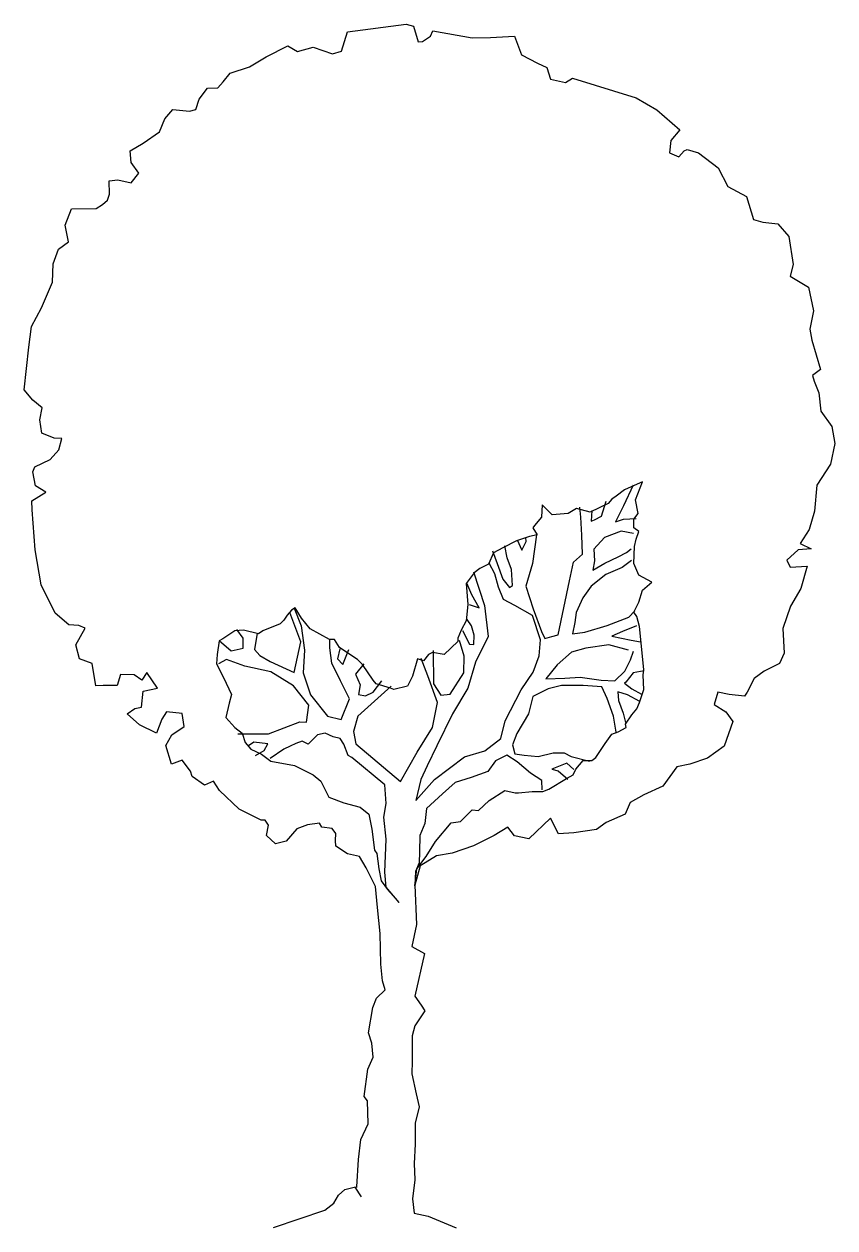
# Model space of a CAD drawing. Extents: x 0.04 to 4.17, y 6 to 12.14.
import ezdxf

# ---------------------------------------------------------------- set-up
doc = ezdxf.new("R2010")
doc.units = 0
doc.layers.get('0').update_dxf_attribs({"linetype": 'CONTINUOUS'})

msp = doc.modelspace()

# ---------------------------------------------------------------- linework, layer by layer
for points in [[(1.7599, 6.157), (1.7277, 6.2063), (1.736, 6.2083), (1.7451, 6.348), (1.7576, 6.4489), (1.7934, 6.5298), (1.7914, 6.6467), (1.7742, 6.6695), (1.793, 6.809), (1.82, 6.8693), (1.8123, 6.941), (1.7959, 6.9943), (1.8174, 7.1232), (1.8366, 7.1711), (1.8809, 7.213), (1.8666, 7.2596), (1.8593, 7.3432), (1.8555, 7.5011), (1.8413, 7.6333), (1.8316, 7.7408), (1.7837, 7.8359), (1.7495, 7.8927), (1.6889, 7.9071), (1.6289, 7.9467), (1.6275, 7.975), (1.6285, 8.0107), (1.6113, 8.0365), (1.5579, 8.0432), (1.5458, 8.0637), (1.4853, 8.0549), (1.4311, 8.0341), (1.3757, 7.9716), (1.3218, 7.9583), (1.2753, 8.0005), (1.2864, 8.0531), (1.2693, 8.0788), (1.2492, 8.0794), (1.1361, 8.1339), (1.0353, 8.2306), (1.0061, 8.2768), (0.9594, 8.258), (0.8973, 8.3007), (0.8876, 8.3285), (0.846, 8.3855), (0.7919, 8.3647), (0.7617, 8.4593), (0.7938, 8.5143), (0.856, 8.5557), (0.8452, 8.6223), (0.7666, 8.6319), (0.7424, 8.5946), (0.7151, 8.5217), (0.6277, 8.5643), (0.5653, 8.6219), (0.6047, 8.6491), (0.6377, 8.6556), (0.6474, 8.7365), (0.7193, 8.7523), (0.6657, 8.8328), (0.6393, 8.7933), (0.6013, 8.8197), (0.5306, 8.8216), (0.5135, 8.7663), (0.4427, 8.7653), (0.4047, 8.7641), (0.387, 8.8785), (0.3214, 8.9012), (0.3033, 8.9724), (0.3518, 9.0574), (0.3187, 9.071), (0.2682, 9.0754), (0.1984, 9.1354), (0.1265, 9.2796), (0.0958, 9.4584), (0.0813, 9.6621), (0.0796, 9.7083), (0.1501, 9.7517), (0.0974, 9.7837), (0.0838, 9.8556), (0.0949, 9.8806), (0.1726, 9.9194), (0.2172, 9.9687), (0.2315, 10.0264), (0.1928, 10.0275), (0.1302, 10.0523), (0.1195, 10.1211), (0.1316, 10.1818), (0.0843, 10.2211), (0.0396, 10.2737), (0.0635, 10.4912), (0.0769, 10.5981), (0.128, 10.6927), (0.1845, 10.8236), (0.1871, 10.9173), (0.2153, 10.9925), (0.2669, 11.0298), (0.2492, 11.1137), (0.282, 11.1969), (0.4064, 11.1986), (0.4398, 11.22), (0.4657, 11.2424), (0.4747, 11.2726), (0.4737, 11.3412), (0.517, 11.3452), (0.585, 11.3306), (0.6251, 11.3801), (0.5857, 11.4348), (0.5799, 11.4938), (0.6465, 11.5321), (0.73, 11.5909), (0.7572, 11.6564), (0.7987, 11.7036), (0.8826, 11.696), (0.9156, 11.7048), (0.9328, 11.7579), (0.9745, 11.8126), (1.0281, 11.8141), (1.0543, 11.8461), (1.0913, 11.8905), (1.189, 11.9213), (1.2738, 11.9725), (1.3848, 12.0297), (1.4346, 12.0008), (1.5141, 12.0216), (1.6122, 11.9884), (1.6588, 12.002), (1.689, 12.1001), (1.988, 12.1402), (2.0256, 12.1287), (2.0487, 12.0499), (2.0719, 12.0515), (2.1128, 12.0786), (2.124, 12.1059), (2.324, 12.0697), (2.4179, 12.0723), (2.5402, 12.0793), (2.5755, 11.9838), (2.6584, 11.9413), (2.7062, 11.9191), (2.7246, 11.8583), (2.8001, 11.8428), (2.8365, 11.8648), (3.1612, 11.7642), (3.2667, 11.7032), (3.383, 11.6009), (3.3383, 11.5463), (3.3313, 11.4825), (3.3792, 11.4633), (3.4053, 11.4931), (3.4212, 11.5008), (3.4788, 11.4836), (3.5786, 11.4071), (3.6288, 11.3119), (3.7242, 11.2608), (3.7589, 11.143), (3.8069, 11.129), (3.8833, 11.1216), (3.9396, 11.0568), (3.9609, 10.914), (3.9466, 10.8533), (4.0396, 10.7971), (4.066, 10.6773), (4.0463, 10.5833), (4.0573, 10.5271), (4.1008, 10.3785), (4.0598, 10.3469), (4.0694, 10.3183), (4.0931, 10.2596), (4.1031, 10.1648), (4.159, 10.0873), (4.1744, 10.0005), (4.1514, 9.8946), (4.0821, 9.7871), (4.071, 9.6549), (4.043, 9.5619), (3.9978, 9.4895), (4.0529, 9.4626), (3.9865, 9.457), (3.9292, 9.405), (3.9461, 9.3688), (4.0326, 9.3746), (4.0011, 9.2608), (3.948, 9.1707), (3.9091, 9.0571), (3.916, 8.9304), (3.8914, 8.8775), (3.8144, 8.8387), (3.7627, 8.8021), (3.7273, 8.7324), (3.7141, 8.7119), (3.6354, 8.7193), (3.5776, 8.7314), (3.558, 8.6686), (3.618, 8.6312), (3.6546, 8.5818), (3.6101, 8.4557), (3.525, 8.3948), (3.4349, 8.3646), (3.369, 8.3508), (3.2969, 8.2515), (3.1997, 8.2081), (3.1301, 8.1691), (3.1054, 8.1095), (3.0074, 8.0661), (2.958, 8.0317), (2.8436, 8.0148), (2.7646, 8.0096), (2.7236, 8.0896), (2.6134, 7.9832), (2.5401, 7.9979), (2.5064, 8.0421), (2.4367, 8.0008), (2.331, 7.9479), (2.2228, 7.91), (2.1435, 7.8973), (2.0844, 7.8603), (2.0587, 7.8461), (2.0329, 7.7478), (2.0399, 7.5466), (2.0166, 7.4333), (2.0819, 7.398), (2.0327, 7.1812), (2.0641, 7.1342), (2.0834, 7.1061), (2.0329, 7.0286), (2.0188, 6.9784), (2.0182, 6.8489), (2.0164, 6.7849), (2.0389, 6.683), (2.0549, 6.6163), (2.0347, 6.5327), (2.0339, 6.4263), (2.0289, 6.3274), (2.0318, 6.2432), (2.0209, 6.1467), (2.0293, 6.0735), (2.1003, 6.0581), (2.2431, 5.9983)], [(2.0555, 7.9177), (2.0537, 7.8603), (2.0355, 7.8165), (2.0318, 7.7434), (2.0428, 7.8311), (2.0903, 7.8932), (2.1378, 7.9699), (2.2181, 8.0649), (2.2656, 8.0723), (2.324, 8.1307), (2.3569, 8.1271), (2.4117, 8.1782), (2.492, 8.2294), (2.5432, 8.2184), (2.5614, 8.2184), (2.6308, 8.2257), (2.6856, 8.2257), (2.7148, 8.2367), (2.8062, 8.2915), (2.839, 8.3098), (2.8536, 8.339), (2.8902, 8.3828), (2.934, 8.3828), (2.9559, 8.3975), (3.0034, 8.4705), (3.0363, 8.518), (3.0691, 8.529), (3.1093, 8.5509), (3.1057, 8.5692), (3.1385, 8.6167), (3.1641, 8.6459), (3.1787, 8.6788), (3.2006, 8.7446), (3.197, 8.8177), (3.2006, 8.8469), (3.1787, 9.0661), (3.1641, 9.1173), (3.1495, 9.1392), (3.1751, 9.1903), (3.1933, 9.2525), (3.2408, 9.2927), (3.1751, 9.3292), (3.1495, 9.3877), (3.1531, 9.4754), (3.1604, 9.5119), (3.1751, 9.5521), (3.1495, 9.5704), (3.1495, 9.6142), (3.1714, 9.6434), (3.1568, 9.7129), (3.1933, 9.8042), (3.1349, 9.7786), (3.102, 9.764), (3.0582, 9.7311), (3.0363, 9.7165), (3.018, 9.6946), (2.9267, 9.6507), (2.8573, 9.669), (2.8135, 9.6434), (2.7331, 9.6361), (2.682, 9.6873), (2.6783, 9.6252), (2.6418, 9.5813), (2.6345, 9.5704), (2.6564, 9.5338), (2.6162, 9.5265), (2.5505, 9.5046), (2.4811, 9.468), (2.4336, 9.4425), (2.408, 9.384), (2.3642, 9.3621), (2.335, 9.3402), (2.2948, 9.2854), (2.3021, 9.1794), (2.2948, 9.0953), (2.2692, 9.0478), (2.251, 9.0077), (2.251, 8.9894), (2.1816, 8.9236), (2.1231, 8.9346), (2.1012, 8.9236), (2.0757, 8.8907), (2.0464, 8.9017), (2.0209, 8.814), (1.9953, 8.7628), (1.9259, 8.7446), (1.9076, 8.7519), (1.8346, 8.7738), (1.82, 8.7921), (1.7652, 8.8725), (1.7396, 8.898), (1.6848, 8.9346), (1.6483, 8.9602), (1.6228, 9.0003), (1.5972, 9.0003), (1.4986, 9.0552), (1.4547, 9.11), (1.4219, 9.1611), (1.4036, 9.1502), (1.3817, 9.1246), (1.3634, 9.099), (1.3452, 9.0807), (1.2575, 9.0442), (1.2356, 9.0296), (1.1589, 9.0478), (1.1151, 9.0442), (1.053, 9.004), (1.0347, 8.993), (1.0237, 8.9236), (1.0201, 8.8761), (1.0566, 8.8067), (1.0968, 8.719), (1.0858, 8.6751), (1.0676, 8.6021), (1.1151, 8.5509), (1.1516, 8.5217), (1.1662, 8.4742), (1.1954, 8.4413), (1.2502, 8.4157), (1.2977, 8.3792), (1.4182, 8.3573), (1.5132, 8.3098), (1.5534, 8.2769), (1.5935, 8.1965), (1.6702, 8.1673), (1.7542, 8.1453), (1.7981, 8.1088), (1.8127, 8.0321), (1.8273, 7.9261), (1.8382, 7.9078), (1.8492, 7.8311), (1.8602, 7.769), (1.893, 7.7251), (1.9515, 7.6594), (1.8857, 7.7361), (1.8784, 7.8128), (1.8857, 7.9809), (1.8748, 8.0942), (1.8857, 8.1636), (1.8784, 8.2586), (1.7104, 8.3975), (1.6922, 8.4084), (1.6702, 8.4669), (1.652, 8.4961), (1.6154, 8.5034), (1.5753, 8.5217), (1.5351, 8.5144), (1.4876, 8.4669), (1.4584, 8.4815), (1.4255, 8.4705), (1.3963, 8.4559), (1.3634, 8.4413), (1.294, 8.3938)], [(3.1448, 9.788), (3.0957, 9.6822), (3.0554, 9.5999), (3.0967, 9.6136), (3.1601, 9.6171)], [(2.935, 9.6591), (2.9312, 9.6034), (2.9492, 9.6103), (2.9848, 9.6294), (3.0077, 9.7055)], [(2.6523, 9.5345), (2.6326, 9.3876), (2.5988, 9.2717), (2.6365, 9.1567), (2.6787, 9.0409), (2.6956, 9.0047), (2.7316, 9.0163), (2.7624, 9.0236), (2.8207, 9.299), (2.8412, 9.3944), (2.8878, 9.4363), (2.883, 9.5332), (2.8782, 9.6249), (2.8744, 9.6757)], [(2.5548, 9.5096), (2.5786, 9.4554), (2.6, 9.5009), (2.5983, 9.5211)], [(3.1476, 9.5415), (3.0846, 9.5529), (2.9996, 9.5203), (2.9451, 9.4608), (2.9479, 9.4019), (2.9391, 9.3537), (3.0011, 9.39), (3.0683, 9.4216), (3.1121, 9.4435), (3.1357, 9.4629)], [(2.4289, 9.4521), (2.4524, 9.3882), (2.4807, 9.3085), (2.5153, 9.2665), (2.5304, 9.2765), (2.5253, 9.3578), (2.5038, 9.4173), (2.4906, 9.4779)], [(3.1363, 9.4041), (3.0899, 9.3674), (3.007, 9.3317), (2.9316, 9.2728), (2.8897, 9.2129), (2.8541, 9.138), (2.8482, 9.0868), (2.8362, 9.029), (2.8997, 9.0377), (3.0124, 9.0725), (3.123, 9.1148), (3.1544, 9.1474)], [(2.3313, 9.3454), (2.3876, 9.1733), (2.4063, 9.0157), (2.3416, 8.885), (2.3021, 8.7513), (2.2248, 8.6217), (2.1443, 8.4587), (2.0952, 8.3558), (2.0635, 8.286), (2.0375, 8.1795), (2.132, 8.2863), (2.2849, 8.4012), (2.39, 8.4317), (2.4706, 8.495), (2.4933, 8.5859), (2.5744, 8.7437), (2.635, 8.8336), (2.6656, 8.9169), (2.6723, 8.9979), (2.6326, 9.1233), (2.5425, 9.1742), (2.4852, 9.2041), (2.4587, 9.2681), (2.4405, 9.3349), (2.4115, 9.3893)], [(2.3088, 9.1785), (2.3597, 9.1614), (2.3236, 9.2287), (2.297, 9.2883)], [(1.4164, 9.1602), (1.4526, 9.0699), (1.4692, 8.9451), (1.463, 8.8306), (1.5008, 8.7179), (1.5871, 8.609), (1.6573, 8.5914), (1.6983, 8.6975), (1.6525, 8.7903), (1.6096, 8.8801), (1.5991, 8.9571), (1.598, 9.0003)], [(1.2274, 9.033), (1.2154, 8.9499), (1.2421, 8.9187), (1.2949, 8.8889), (1.4176, 8.8319), (1.4503, 8.9888), (1.3956, 9.1377)], [(2.2754, 9.0469), (2.3114, 8.9774), (2.3336, 8.9746), (2.335, 9.0229), (2.3214, 9.0709), (2.2992, 9.1021)], [(1.0336, 8.9952), (1.0954, 8.9429), (1.1568, 8.9568), (1.156, 9.0074), (1.1237, 9.0515)], [(3.1627, 9.0705), (3.0905, 9.042), (3.0369, 9.0182), (3.1354, 8.9976), (3.1828, 8.9888)], [(2.1251, 8.9446), (2.1278, 8.7741), (2.1641, 8.7172), (2.2127, 8.7211), (2.282, 8.8308), (2.2843, 8.9149), (2.2605, 8.9945)], [(3.1213, 8.9451), (3.0223, 8.9732), (2.9049, 8.9556), (2.8306, 8.9354), (2.7581, 8.8711), (2.7002, 8.799), (2.7964, 8.8038), (2.8755, 8.809), (2.9823, 8.7934), (3.0529, 8.7892), (3.1026, 8.8384), (3.1325, 8.8964), (3.1465, 8.9414)], [(1.6496, 8.9527), (1.6385, 8.9024), (1.6652, 8.8734), (1.6956, 8.9492)], [(1.1297, 8.5198), (1.2868, 8.5184), (1.4463, 8.5802), (1.4791, 8.5793), (1.4919, 8.6653), (1.4135, 8.7635), (1.2986, 8.8352), (1.1647, 8.865), (1.071, 8.8981), (1.0302, 8.8762)], [(1.9115, 8.7622), (1.742, 8.6099), (1.719, 8.5316), (1.7306, 8.468), (1.959, 8.2755), (2.0443, 8.4257), (2.1215, 8.5509), (2.1475, 8.6797), (2.0984, 8.8158), (2.0651, 8.9031)], [(1.7717, 8.8756), (1.7301, 8.8231), (1.7539, 8.7696), (1.745, 8.7192), (1.7806, 8.713), (1.8191, 8.7321), (1.8639, 8.7896)], [(3.2017, 8.8409), (3.1456, 8.8298), (3.1085, 8.7824), (3.1009, 8.7774), (3.1381, 8.7488), (3.1887, 8.7221)], [(3.0582, 8.527), (3.0456, 8.6092), (3.0124, 8.6987), (2.9857, 8.7583), (2.8899, 8.7655), (2.7805, 8.7663), (2.7115, 8.7481), (2.6337, 8.7093), (2.6112, 8.6214), (2.5525, 8.521), (2.5308, 8.4635), (2.5422, 8.4171), (2.5904, 8.4105), (2.6609, 8.4033), (2.7381, 8.422), (2.794, 8.4227), (2.8292, 8.4038), (2.9223, 8.3789)], [(3.1795, 8.6837), (3.1172, 8.7189), (3.0669, 8.733), (3.0709, 8.6897), (3.0944, 8.625), (3.1058, 8.577)], [(1.2204, 8.4085), (1.2643, 8.4349), (1.2831, 8.4678), (1.2119, 8.4773), (1.1838, 8.4572)], [(2.6815, 8.233), (2.6806, 8.2814), (2.6228, 8.318), (2.5537, 8.3758), (2.501, 8.4108), (2.4444, 8.3818), (2.4049, 8.3271), (2.3199, 8.2959), (2.238, 8.2707), (2.1732, 8.2137), (2.0921, 8.1378), (2.0826, 8.0614), (2.0578, 8.001), (2.0555, 7.9177)], [(2.8422, 8.3379), (2.8074, 8.3687), (2.7306, 8.3381), (2.7631, 8.3297), (2.8125, 8.2874)], [(1.3111, 6), (1.5726, 6.0885), (1.619, 6.1252), (1.6432, 6.1654), (1.6746, 6.1951), (1.7233, 6.2064), (1.7382, 6.2082)]]:
    msp.add_lwpolyline(points)

doc.saveas('drawing.dxf')
